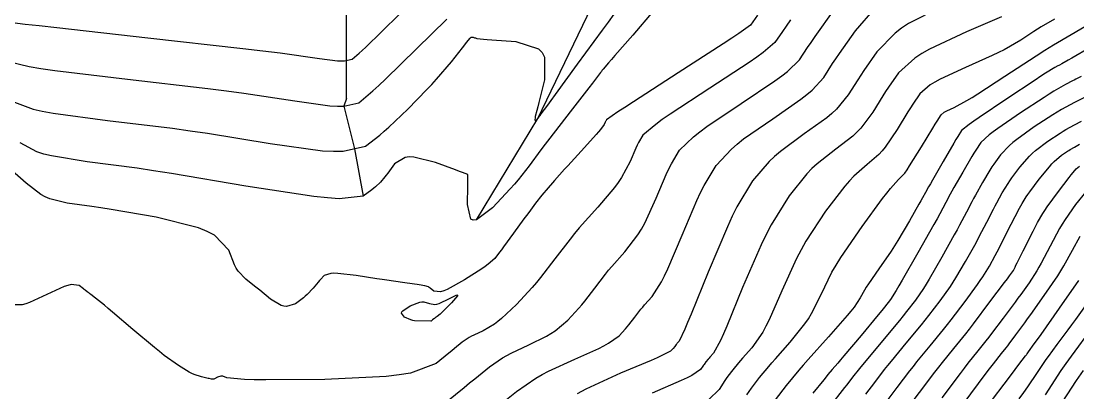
# Model space of a CAD drawing. Header units: metres. Extents: x 837117 to 838479, y 1189012 to 1191015.
# Drawn here: x 837601.1 to 837662.7, y 1190257.9 to 1190279.6 of the extents above; entities that cross this region are included whole.
import ezdxf

# ---------------------------------------------------------------- set-up
doc = ezdxf.new("R2010")
doc.units = ezdxf.units.M
doc.header["$LTSCALE"] = 0.3
for name, color, linetype in [('COTAS 10', 1, 'Continuous'), ('COTAS INT', 252, 'Continuous'), ('DRENAJE', 5, 'Continuous')]:
    doc.layers.add(name, color=color, linetype=linetype)

msp = doc.modelspace()

# ---------------------------------------------------------------- linework, layer by layer
at = {"layer": 'COTAS 10'}
for points in [[(837625.512, 1190257.06), (837626.922, 1190258.209), (837627.249, 1190258.475), (837627.549, 1190258.718), (837628.403, 1190259.408), (837629.165, 1190259.934), (837629.407, 1190260.074), (837629.663, 1190260.212), (837630.698, 1190260.69), (837631.731, 1190261.193), (837631.984, 1190261.347), (837632.223, 1190261.507), (837632.971, 1190262.137), (837633.611, 1190262.831), (837633.782, 1190263.032), (837633.951, 1190263.237), (837634.541, 1190264.006), (837635.157, 1190264.812), (837635.343, 1190265.04), (837635.536, 1190265.27), (837636.287, 1190266.116), (837637.05, 1190267.117), (837637.25, 1190267.445), (837637.444, 1190267.794), (837638.106, 1190269.238), (837638.698, 1190270.633), (837638.848, 1190270.952), (837638.993, 1190271.241), (837639.468, 1190272.041), (837640.285, 1190272.83), (837640.646, 1190273.112), (837641.064, 1190273.422), (837643.062, 1190274.772), (837645.027, 1190276.092), (837645.426, 1190276.383), (837645.761, 1190276.642), (837646.447, 1190277.309), (837646.923, 1190278.036), (837647.127, 1190278.332), (837647.361, 1190278.67), (837648.464, 1190280.235)], [(837600.404, 1190277.209), (837601.606, 1190276.919), (837602.283, 1190276.815), (837603.11, 1190276.7), (837607.34, 1190276.197), (837611.999, 1190275.652), (837613.096, 1190275.512), (837614.11, 1190275.375), (837617.075, 1190274.917), (837619.118, 1190274.638), (837619.551, 1190274.615), (837619.926, 1190274.616), (837620.8, 1190274.812), (837621.619, 1190275.506), (837621.959, 1190275.82), (837622.348, 1190276.187), (837624.165, 1190277.955), (837625.921, 1190279.687)], [(837643.383, 1190257.769), (837643.522, 1190257.975), (837643.658, 1190258.17), (837644.119, 1190258.785), (837644.661, 1190259.432), (837644.847, 1190259.647), (837645.049, 1190259.878), (837645.909, 1190260.841), (837646.771, 1190261.917), (837646.974, 1190262.219), (837647.161, 1190262.522), (837647.707, 1190263.633), (837648.344, 1190264.924), (837648.588, 1190265.341), (837648.862, 1190265.784), (837650.095, 1190267.597), (837651.289, 1190269.221), (837651.537, 1190269.544), (837651.751, 1190269.813), (837652.225, 1190270.327), (837652.578, 1190270.714), (837652.714, 1190270.903), (837652.867, 1190271.127), (837653.559, 1190272.233), (837654.222, 1190273.333), (837654.357, 1190273.554), (837654.47, 1190273.74), (837654.703, 1190274.108), (837654.875, 1190274.255), (837654.95, 1190274.301), (837655.037, 1190274.348), (837655.449, 1190274.54), (837656.202, 1190274.944), (837656.503, 1190275.127), (837656.844, 1190275.34), (837658.413, 1190276.364), (837660.24, 1190277.553), (837660.745, 1190277.871), (837661.249, 1190278.183), (837663.066, 1190279.267)], [(837651.432, 1190257.274), (837652.133, 1190258.203), (837652.875, 1190259.173), (837653.083, 1190259.437), (837653.293, 1190259.7), (837654.059, 1190260.636), (837654.843, 1190261.596), (837655.063, 1190261.874), (837655.285, 1190262.158), (837656.098, 1190263.226), (837656.815, 1190264.213), (837656.977, 1190264.445), (837657.123, 1190264.66), (837657.515, 1190265.285), (837657.849, 1190265.9), (837657.957, 1190266.108), (837658.073, 1190266.332), (837658.551, 1190267.275), (837659.002, 1190268.169), (837659.1, 1190268.362), (837659.188, 1190268.531), (837659.409, 1190268.943), (837659.653, 1190269.316), (837659.755, 1190269.46), (837659.872, 1190269.622), (837660.416, 1190270.353), (837661.005, 1190271.084), (837661.15, 1190271.246), (837661.287, 1190271.389), (837661.715, 1190271.758), (837662.059, 1190271.982), (837662.142, 1190272.033), (837662.221, 1190272.08), (837662.463, 1190272.213), (837662.758, 1190272.397)], [(837659.241, 1190257.55), (837659.51, 1190257.92), (837659.745, 1190258.248), (837660.312, 1190259.077), (837660.698, 1190259.663), (837660.819, 1190259.837), (837660.947, 1190260.016), (837661.458, 1190260.707), (837662.1, 1190261.57), (837662.309, 1190261.857), (837662.532, 1190262.166), (837663.451, 1190263.456)]]:
    msp.add_lwpolyline(points, dxfattribs=at)
at = {"layer": 'COTAS INT'}
for points in [[(837600.026, 1190279.605), (837600.062, 1190279.574), (837601.379, 1190279.405), (837602.197, 1190279.311), (837603.212, 1190279.196), (837608.516, 1190278.607), (837614.055, 1190277.982), (837615.218, 1190277.844), (837616.221, 1190277.721), (837618.505, 1190277.402), (837619.549, 1190277.26), (837619.771, 1190277.248), (837619.962, 1190277.249), (837620.409, 1190277.349), (837620.827, 1190277.703), (837621.001, 1190277.864), (837621.2, 1190278.052), (837622.128, 1190278.955), (837623.194, 1190279.993)], [(837644.004, 1190279.917), (837643.602, 1190279.34), (837642.919, 1190278.848), (837642.511, 1190278.575), (837642.007, 1190278.243), (837639.396, 1190276.55), (837636.79, 1190274.866), (837636.289, 1190274.539), (837635.884, 1190274.274), (837635.217, 1190273.819), (837635.171, 1190273.741), (837635.157, 1190273.713), (837635.142, 1190273.682), (837635.085, 1190273.547), (837634.872, 1190273.246), (837634.759, 1190273.111), (837634.623, 1190272.953), (837633.938, 1190272.196), (837633.161, 1190271.352), (837632.967, 1190271.139), (837632.782, 1190270.936), (837632.192, 1190270.279), (837631.7, 1190269.712), (837631.578, 1190269.566), (837631.461, 1190269.425), (837631.09, 1190268.953), (837630.69, 1190268.416), (837630.556, 1190268.233), (837630.411, 1190268.036), (837629.802, 1190267.203), (837629.225, 1190266.411), (837629.099, 1190266.24), (837628.989, 1190266.089), (837628.714, 1190265.721), (837628.337, 1190265.389), (837628.162, 1190265.262), (837627.956, 1190265.119), (837626.956, 1190264.477), (837625.951, 1190263.925), (837625.741, 1190263.839), (837625.562, 1190263.782), (837625.163, 1190263.818), (837624.96, 1190264.004), (837624.903, 1190264.041), (837624.847, 1190264.073), (837624.644, 1190264.139), (837624.321, 1190264.185), (837624.189, 1190264.204), (837624.039, 1190264.225), (837623.343, 1190264.326), (837622.434, 1190264.461), (837622.149, 1190264.504), (837621.85, 1190264.549), (837620.649, 1190264.734), (837619.573, 1190264.858), (837619.353, 1190264.865), (837619.166, 1190264.86), (837618.771, 1190264.743), (837618.567, 1190264.513), (837618.501, 1190264.436), (837618.431, 1190264.353), (837618.142, 1190264.006), (837617.792, 1190263.631), (837617.683, 1190263.531), (837617.569, 1190263.432), (837617.115, 1190263.088), (837616.595, 1190262.927), (837616.44, 1190262.944), (837616.28, 1190262.987), (837615.66, 1190263.362), (837615.043, 1190263.872), (837614.884, 1190264), (837614.731, 1190264.122), (837614.22, 1190264.514), (837613.778, 1190264.988), (837613.667, 1190265.163), (837613.562, 1190265.356), (837613.224, 1190266.207), (837612.391, 1190267.095), (837611.973, 1190267.31), (837611.474, 1190267.512), (837608.998, 1190268.133), (837606.374, 1190268.586), (837605.782, 1190268.682), (837605.249, 1190268.766), (837603.81, 1190268.964), (837602.802, 1190269.211), (837602.54, 1190269.326), (837602.286, 1190269.461), (837601.432, 1190270.114), (837600.611, 1190270.837)], [(837600.747, 1190274.844), (837601.833, 1190274.433), (837602.369, 1190274.318), (837603.007, 1190274.204), (837606.163, 1190273.786), (837609.942, 1190273.323), (837610.973, 1190273.179), (837611.998, 1190273.029), (837615.644, 1190272.431), (837618.687, 1190272.017), (837619.332, 1190271.982), (837619.89, 1190271.983), (837621.191, 1190272.275), (837622.02, 1190272.922), (837622.28, 1190273.147), (837622.554, 1190273.392), (837623.655, 1190274.438), (837624.767, 1190275.577), (837625.047, 1190275.88), (837625.316, 1190276.178), (837626.188, 1190277.207), (837626.839, 1190278.022), (837626.967, 1190278.184), (837627.074, 1190278.319), (837627.274, 1190278.577), (837627.335, 1190278.634), (837627.355, 1190278.642), (837627.375, 1190278.646), (837627.457, 1190278.635), (837627.542, 1190278.605), (837627.564, 1190278.597), (837627.586, 1190278.59), (837627.659, 1190278.569), (837628.051, 1190278.529), (837628.275, 1190278.51), (837628.547, 1190278.488), (837629.946, 1190278.383), (837631.25, 1190277.964), (837631.463, 1190277.744), (837631.612, 1190277.479), (837631.617, 1190276.149), (837631.282, 1190274.833), (837631.217, 1190274.577), (837631.164, 1190274.368), (837631.072, 1190274.005), (837631.062, 1190273.943), (837631.06, 1190273.925), (837631.058, 1190273.905), (837631.054, 1190273.828), (837631.067, 1190273.777), (837631.075, 1190273.773), (837631.086, 1190273.774), (837631.143, 1190273.816), (837631.207, 1190273.883), (837631.221, 1190273.9), (837631.235, 1190273.916), (837631.274, 1190273.966), (837631.316, 1190274.023), (837631.331, 1190274.043), (837631.347, 1190274.064), (837631.419, 1190274.158), (837631.793, 1190274.668), (837632, 1190274.951), (837632.251, 1190275.297), (837633.532, 1190277.061), (837634.977, 1190279.04), (837635.332, 1190279.521), (837635.668, 1190279.973)], [(837637.931, 1190280.153), (837636.753, 1190278.763), (837635.709, 1190277.572), (837635.503, 1190277.336), (837635.334, 1190277.142), (837635.023, 1190276.779), (837634.954, 1190276.689), (837634.937, 1190276.666), (837634.921, 1190276.644), (837634.87, 1190276.575), (837634.57, 1190276.185), (837634.398, 1190275.961), (837634.186, 1190275.687), (837633.098, 1190274.282), (837631.918, 1190272.745), (837631.648, 1190272.389), (837631.403, 1190272.063), (837630.725, 1190271.135), (837630.081, 1190270.314), (837629.858, 1190270.055), (837629.615, 1190269.782), (837628.574, 1190268.683), (837627.64, 1190267.989), (837627.464, 1190267.972), (837627.324, 1190268.032), (837627.116, 1190268.879), (837627.137, 1190269.961), (837627.142, 1190270.169), (837627.145, 1190270.337), (837627.153, 1190270.611), (837627.152, 1190270.622), (837627.151, 1190270.625), (837627.148, 1190270.627), (837627.136, 1190270.634), (837626.838, 1190270.743), (837626.656, 1190270.811), (837626.431, 1190270.894), (837625.26, 1190271.33), (837624.009, 1190271.646), (837623.734, 1190271.654), (837623.49, 1190271.628), (837622.866, 1190271.247), (837622.485, 1190270.715), (837622.394, 1190270.593), (837622.31, 1190270.483), (837622.059, 1190270.179), (837621.778, 1190269.914), (837621.675, 1190269.829), (837621.561, 1190269.739), (837621.059, 1190269.37), (837619.66, 1190269.214), (837618.981, 1190269.257), (837618.176, 1190269.338), (837614.214, 1190269.945), (837609.887, 1190270.683), (837608.851, 1190270.846), (837607.886, 1190270.993), (837604.987, 1190271.375), (837602.905, 1190271.707), (837602.455, 1190271.822), (837602.059, 1190271.947), (837601.089, 1190272.479)], [(837628.724, 1190256.959), (837629.982, 1190257.976), (837631.106, 1190258.751), (837631.463, 1190258.957), (837631.839, 1190259.161), (837633.366, 1190259.865), (837634.772, 1190260.489), (837635.072, 1190260.641), (837635.335, 1190260.784), (837635.962, 1190261.227), (837636.33, 1190261.626), (837636.428, 1190261.742), (837636.525, 1190261.859), (837636.864, 1190262.301), (837637.218, 1190262.764), (837637.325, 1190262.895), (837637.435, 1190263.027), (837637.867, 1190263.513), (837638.413, 1190264.361), (837638.596, 1190264.721), (837638.793, 1190265.135), (837639.616, 1190267.084), (837640.475, 1190269.109), (837640.694, 1190269.572), (837640.904, 1190269.991), (837641.593, 1190271.152), (837642.486, 1190272.108), (837642.824, 1190272.399), (837643.202, 1190272.7), (837644.895, 1190273.883), (837646.537, 1190275.016), (837646.884, 1190275.287), (837647.183, 1190275.539), (837647.87, 1190276.294), (837648.383, 1190277.095), (837648.573, 1190277.377), (837648.783, 1190277.684), (837649.712, 1190279.01), (837650.868, 1190280.338)], [(837654.605, 1190280.346), (837652.809, 1190279.435), (837652.395, 1190279.161), (837652.018, 1190278.879), (837650.96, 1190277.784), (837650.205, 1190276.698), (837650.019, 1190276.421), (837649.843, 1190276.155), (837649.292, 1190275.279), (837648.604, 1190274.436), (837648.341, 1190274.191), (837648.048, 1190273.941), (837646.727, 1190272.994), (837645.339, 1190271.978), (837645.002, 1190271.685), (837644.687, 1190271.386), (837643.719, 1190270.263), (837642.815, 1190268.741), (837642.539, 1190268.191), (837642.253, 1190267.585), (837641.127, 1190264.93), (837640.141, 1190262.476), (837639.943, 1190261.997), (837639.777, 1190261.605), (837639.447, 1190260.911), (837639.335, 1190260.785), (837639.306, 1190260.751), (837639.279, 1190260.717), (837639.187, 1190260.597), (837639.099, 1190260.482), (837639.074, 1190260.452), (837639.048, 1190260.422), (837638.953, 1190260.318), (837638.446, 1190260.062), (837638.161, 1190259.935), (837637.813, 1190259.784), (837636.034, 1190259.04), (837634.016, 1190258.109), (837633.518, 1190257.841)], [(837645.939, 1190279.656), (837645.68, 1190279.288), (837645.464, 1190278.976), (837645.025, 1190278.324), (837644.34, 1190277.745), (837643.968, 1190277.479), (837643.517, 1190277.167), (837641.229, 1190275.661), (837638.927, 1190274.144), (837638.467, 1190273.826), (837638.084, 1190273.552), (837637.342, 1190272.93), (837637.082, 1190272.491), (837637.002, 1190272.333), (837636.92, 1190272.158), (837636.595, 1190271.393), (837636.096, 1190270.453), (837635.903, 1190270.168), (837635.686, 1190269.873), (837634.707, 1190268.718), (837633.636, 1190267.512), (837633.361, 1190267.184), (837633.096, 1190266.86), (837632.217, 1190265.711), (837631.377, 1190264.614), (837631.137, 1190264.322), (837630.892, 1190264.036), (837629.98, 1190263.046), (837629.112, 1190262.229), (837628.896, 1190262.053), (837628.689, 1190261.897), (837628.031, 1190261.515), (837627.486, 1190261.263), (837627.352, 1190261.191), (837627.224, 1190261.117), (837626.823, 1190260.84), (837626.374, 1190260.477), (837626.217, 1190260.35), (837626.044, 1190260.21), (837625.302, 1190259.605), (837623.801, 1190259.045), (837623.15, 1190258.934), (837622.397, 1190258.842), (837618.829, 1190258.665), (837615.376, 1190258.65), (837614.696, 1190258.659), (837614.136, 1190258.673), (837613.108, 1190258.775), (837612.874, 1190258.864), (837612.814, 1190258.871), (837612.756, 1190258.87), (837612.563, 1190258.801), (837612.402, 1190258.71), (837612.363, 1190258.696), (837612.327, 1190258.686), (837612.22, 1190258.686), (837612.077, 1190258.724), (837612.019, 1190258.738), (837611.952, 1190258.753), (837611.644, 1190258.818), (837611.218, 1190258.964), (837611.077, 1190259.031), (837610.927, 1190259.108), (837610.302, 1190259.482), (837609.475, 1190260.077), (837609.197, 1190260.295), (837608.898, 1190260.535), (837607.64, 1190261.592), (837606.456, 1190262.607), (837606.204, 1190262.82), (837605.984, 1190263.004), (837605.463, 1190263.424), (837605.201, 1190263.62), (837605.145, 1190263.663), (837605.096, 1190263.7), (837604.978, 1190263.793), (837604.863, 1190263.884), (837604.815, 1190263.921), (837604.761, 1190263.962), (837604.509, 1190264.151), (837604.042, 1190264.205), (837603.853, 1190264.161), (837603.638, 1190264.092), (837602.643, 1190263.631), (837601.63, 1190263.156), (837601.403, 1190263.078), (837601.199, 1190263.024), (837600.657, 1190263.023)], [(837658.218, 1190279.822), (837656.176, 1190278.951), (837654.029, 1190277.939), (837653.569, 1190277.676), (837653.168, 1190277.421), (837652.208, 1190276.559), (837651.627, 1190275.712), (837651.465, 1190275.466), (837651.303, 1190275.214), (837650.715, 1190274.263), (837650.025, 1190273.333), (837649.799, 1190273.095), (837649.558, 1190272.865), (837648.56, 1190272.105), (837647.476, 1190271.257), (837647.181, 1190270.971), (837646.887, 1190270.665), (837645.844, 1190269.375), (837644.803, 1190267.686), (837644.511, 1190267.127), (837644.217, 1190266.529), (837643.14, 1190264.043), (837642.219, 1190261.785), (837642.023, 1190261.332), (837641.852, 1190260.953), (837641.449, 1190260.206), (837641.238, 1190259.97), (837641.189, 1190259.913), (837641.143, 1190259.861), (837641.01, 1190259.702), (837640.897, 1190259.551), (837640.864, 1190259.503), (837640.83, 1190259.453), (837640.699, 1190259.249), (837640.184, 1190258.904), (837639.907, 1190258.764), (837639.571, 1190258.606), (837637.876, 1190257.876)], [(837661.294, 1190279.691), (837660.527, 1190279.233), (837660.314, 1190279.101), (837660.101, 1190278.968), (837659.33, 1190278.466), (837658.367, 1190277.907), (837658.033, 1190277.738), (837657.67, 1190277.562), (837656.114, 1190276.872), (837654.645, 1190276.191), (837654.335, 1190276.02), (837654.068, 1190275.857), (837653.455, 1190275.333), (837653.048, 1190274.726), (837652.911, 1190274.51), (837652.763, 1190274.274), (837652.137, 1190273.248), (837651.446, 1190272.23), (837651.257, 1190271.999), (837651.068, 1190271.79), (837650.393, 1190271.216), (837649.613, 1190270.535), (837649.359, 1190270.258), (837649.088, 1190269.943), (837647.97, 1190268.486), (837646.832, 1190266.735), (837646.549, 1190266.234), (837646.28, 1190265.727), (837645.424, 1190263.838), (837644.69, 1190262.154), (837644.498, 1190261.775), (837644.312, 1190261.435), (837643.679, 1190260.523), (837643.144, 1190259.924), (837643.018, 1190259.78), (837642.902, 1190259.646), (837642.565, 1190259.243), (837642.278, 1190258.86), (837642.193, 1190258.739), (837642.106, 1190258.611), (837641.775, 1190258.093), (837641.181, 1190257.512)], [(837663.75, 1190278.258), (837662.541, 1190277.558), (837662.3, 1190277.419), (837662.1, 1190277.303), (837661.72, 1190277.084), (837661.59, 1190277.012), (837661.548, 1190276.99), (837661.503, 1190276.967), (837661.321, 1190276.876), (837660.772, 1190276.536), (837660.496, 1190276.356), (837660.166, 1190276.139), (837658.529, 1190275.045), (837656.913, 1190273.949), (837656.597, 1190273.73), (837656.339, 1190273.548), (837655.882, 1190273.196), (837655.666, 1190272.849), (837655.56, 1190272.67), (837655.433, 1190272.455), (837654.81, 1190271.378), (837654.194, 1190270.303), (837654.072, 1190270.089), (837653.971, 1190269.912), (837653.783, 1190269.573), (837653.61, 1190269.258), (837653.52, 1190269.096), (837653.41, 1190268.901), (837652.861, 1190267.925), (837652.179, 1190266.771), (837651.986, 1190266.464), (837651.792, 1190266.162), (837651.076, 1190265.117), (837650.468, 1190264.244), (837650.341, 1190264.05), (837650.233, 1190263.877), (837649.991, 1190263.429), (837649.632, 1190262.891), (837649.449, 1190262.662), (837649.23, 1190262.398), (837648.139, 1190261.158), (837646.954, 1190259.832), (837646.676, 1190259.514), (837646.42, 1190259.218), (837645.674, 1190258.326), (837645.038, 1190257.479)], [(837662.849, 1190276.348), (837662.55, 1190276.184), (837662.454, 1190276.134), (837662.351, 1190276.081), (837661.933, 1190275.871), (837661.255, 1190275.481), (837660.989, 1190275.315), (837660.69, 1190275.124), (837659.325, 1190274.224), (837658.006, 1190273.309), (837657.736, 1190273.109), (837657.505, 1190272.932), (837657.015, 1190272.486), (837656.717, 1190272.043), (837656.608, 1190271.868), (837656.488, 1190271.67), (837655.96, 1190270.77), (837655.442, 1190269.86), (837655.329, 1190269.658), (837655.229, 1190269.476), (837654.975, 1190268.999), (837654.622, 1190268.343), (837654.46, 1190268.049), (837654.27, 1190267.707), (837653.348, 1190266.067), (837652.433, 1190264.457), (837652.246, 1190264.133), (837652.088, 1190263.863), (837651.759, 1190263.329), (837651.41, 1190262.895), (837651.239, 1190262.688), (837651.037, 1190262.443), (837650.037, 1190261.245), (837649.043, 1190260.06), (837648.844, 1190259.823), (837648.678, 1190259.626), (837648.352, 1190259.245), (837648.113, 1190258.96), (837648.001, 1190258.823), (837647.869, 1190258.661), (837647.228, 1190257.868)], [(837663.002, 1190275.093), (837662.468, 1190274.828), (837661.71, 1190274.413), (837661.463, 1190274.266), (837661.201, 1190274.104), (837660.122, 1190273.402), (837659.1, 1190272.669), (837658.874, 1190272.488), (837658.672, 1190272.316), (837658.149, 1190271.775), (837657.769, 1190271.236), (837657.657, 1190271.065), (837657.543, 1190270.886), (837657.11, 1190270.161), (837656.691, 1190269.417), (837656.586, 1190269.226), (837656.486, 1190269.041), (837656.167, 1190268.424), (837655.773, 1190267.672), (837655.626, 1190267.402), (837655.463, 1190267.105), (837654.737, 1190265.807), (837653.996, 1190264.524), (837653.823, 1190264.237), (837653.664, 1190263.98), (837653.206, 1190263.295), (837652.688, 1190262.633), (837652.491, 1190262.389), (837652.272, 1190262.12), (837651.286, 1190260.933), (837650.327, 1190259.78), (837650.123, 1190259.533), (837649.947, 1190259.317), (837649.534, 1190258.798), (837649.206, 1190258.369), (837649.083, 1190258.21), (837648.946, 1190258.034), (837648.332, 1190257.253)], [(837650.319, 1190257.821), (837650.834, 1190258.501), (837651.411, 1190259.245), (837651.603, 1190259.485), (837651.81, 1190259.74), (837652.673, 1190260.785), (837653.557, 1190261.858), (837653.777, 1190262.132), (837653.986, 1190262.395), (837654.652, 1190263.26), (837655.24, 1190264.096), (837655.4, 1190264.341), (837655.559, 1190264.592), (837656.126, 1190265.546), (837656.656, 1190266.502), (837656.792, 1190266.755), (837656.923, 1190267.002), (837657.359, 1190267.85), (837657.744, 1190268.605), (837657.843, 1190268.794), (837657.939, 1190268.974), (837658.259, 1190269.552), (837658.598, 1190270.101), (837658.706, 1190270.263), (837658.82, 1190270.429), (837659.282, 1190271.064), (837659.838, 1190271.7), (837660.012, 1190271.867), (837660.193, 1190272.029), (837660.918, 1190272.58), (837661.63, 1190273.043), (837661.803, 1190273.15), (837661.965, 1190273.247), (837662.465, 1190273.52), (837662.88, 1190273.745)], [(837652.545, 1190256.727), (837653.433, 1190257.906), (837654.339, 1190259.101), (837654.563, 1190259.39), (837654.776, 1190259.66), (837655.446, 1190260.488), (837656.129, 1190261.334), (837656.349, 1190261.616), (837656.584, 1190261.92), (837657.544, 1190263.192), (837658.391, 1190264.33), (837658.554, 1190264.549), (837658.686, 1190264.727), (837658.904, 1190265.024), (837659.002, 1190265.218), (837659.058, 1190265.331), (837659.128, 1190265.469), (837659.484, 1190266.182), (837659.877, 1190266.969), (837659.969, 1190267.154), (837660.055, 1190267.325), (837660.302, 1190267.822), (837660.614, 1190268.345), (837660.739, 1190268.532), (837660.881, 1190268.737), (837661.536, 1190269.632), (837662.158, 1190270.451), (837662.279, 1190270.61), (837662.378, 1190270.738), (837662.552, 1190270.955), (837662.759, 1190271.114)], [(837663.133, 1190269.623), (837662.529, 1190268.88), (837661.918, 1190267.999), (837661.755, 1190267.739), (837661.595, 1190267.471), (837661.042, 1190266.445), (837660.529, 1190265.464), (837660.395, 1190265.226), (837660.264, 1190265.001), (837659.819, 1190264.309), (837659.331, 1190263.63), (837659.174, 1190263.414), (837659.006, 1190263.185), (837658.319, 1190262.257), (837657.634, 1190261.349), (837657.467, 1190261.133), (837657.311, 1190260.933), (837656.832, 1190260.339), (837656.259, 1190259.62), (837656.043, 1190259.342), (837655.803, 1190259.028), (837654.732, 1190257.609)], [(837656.031, 1190257.312), (837657.268, 1190258.956), (837657.523, 1190259.294), (837657.742, 1190259.581), (837658.218, 1190260.191), (837658.488, 1190260.525), (837658.576, 1190260.637), (837658.669, 1190260.759), (837659.055, 1190261.269), (837659.565, 1190261.967), (837659.737, 1190262.206), (837659.923, 1190262.465), (837660.707, 1190263.568), (837661.49, 1190264.724), (837661.675, 1190265.017), (837661.847, 1190265.299), (837662.355, 1190266.218), (837662.789, 1190267.023)], [(837657.331, 1190257.015), (837658.732, 1190258.884), (837659.003, 1190259.246), (837659.225, 1190259.541), (837659.605, 1190260.042), (837659.665, 1190260.116), (837659.684, 1190260.141), (837659.705, 1190260.168), (837659.79, 1190260.281), (837660.124, 1190260.748), (837660.301, 1190260.998), (837660.515, 1190261.3), (837661.594, 1190262.826), (837662.715, 1190264.447)], [(837625.004, 1190262.078), (837624.987, 1190262.064), (837624.043, 1190262.093), (837623.933, 1190262.118), (837623.825, 1190262.149), (837623.449, 1190262.313), (837623.28, 1190262.539), (837623.302, 1190262.609), (837623.354, 1190262.681), (837623.793, 1190262.967), (837624.349, 1190263.176), (837624.476, 1190263.199), (837624.59, 1190263.207), (837624.904, 1190263.111), (837625.228, 1190263.037), (837625.349, 1190263.058), (837625.483, 1190263.097), (837626.078, 1190263.39), (837626.511, 1190263.602), (837626.543, 1190263.591), (837626.536, 1190263.549), (837626.194, 1190263.143), (837625.707, 1190262.651), (837625.608, 1190262.555), (837625.526, 1190262.477), (837625.363, 1190262.339), (837625.309, 1190262.314), (837625.283, 1190262.3), (837625.244, 1190262.272), (837625.199, 1190262.237), (837625.184, 1190262.224), (837625.167, 1190262.21), (837625.093, 1190262.15), (837625.004, 1190262.078)], [(837663.498, 1190261.697), (837662.271, 1190260.039), (837661.965, 1190259.609), (837661.675, 1190259.191), (837660.748, 1190257.786)], [(837662.977, 1190259.204), (837662.568, 1190258.611), (837661.184, 1190256.496)]]:
    msp.add_lwpolyline(points, dxfattribs=at)
at = {"layer": 'DRENAJE'}
for p, q in [((837631.221, 1190273.9), (837634.716, 1190281.18)), ((837620.075, 1190275.06), (837619.926, 1190274.616)), ((837619.926, 1190274.616), (837620.541, 1190272.129)), ((837627.64, 1190267.989), (837631.221, 1190273.9)), ((837620.541, 1190272.129), (837621.059, 1190269.37))]:
    msp.add_line(p, q, dxfattribs=at)
msp.add_polyline3d([(837620.075, 1190275.06, 0), (837620.075, 1190276.059, 0), (837620.075, 1190277.059, 0), (837620.075, 1190278.059, 0), (837620.075, 1190279.058, 0), (837620.075, 1190280.058, 0), (837619.075, 1190281.058, 0), (837619.075, 1190282.057, 0), (837618.076, 1190283.057, 0), (837617.076, 1190284.057, 0)], dxfattribs=at)

doc.saveas('drawing.dxf')
